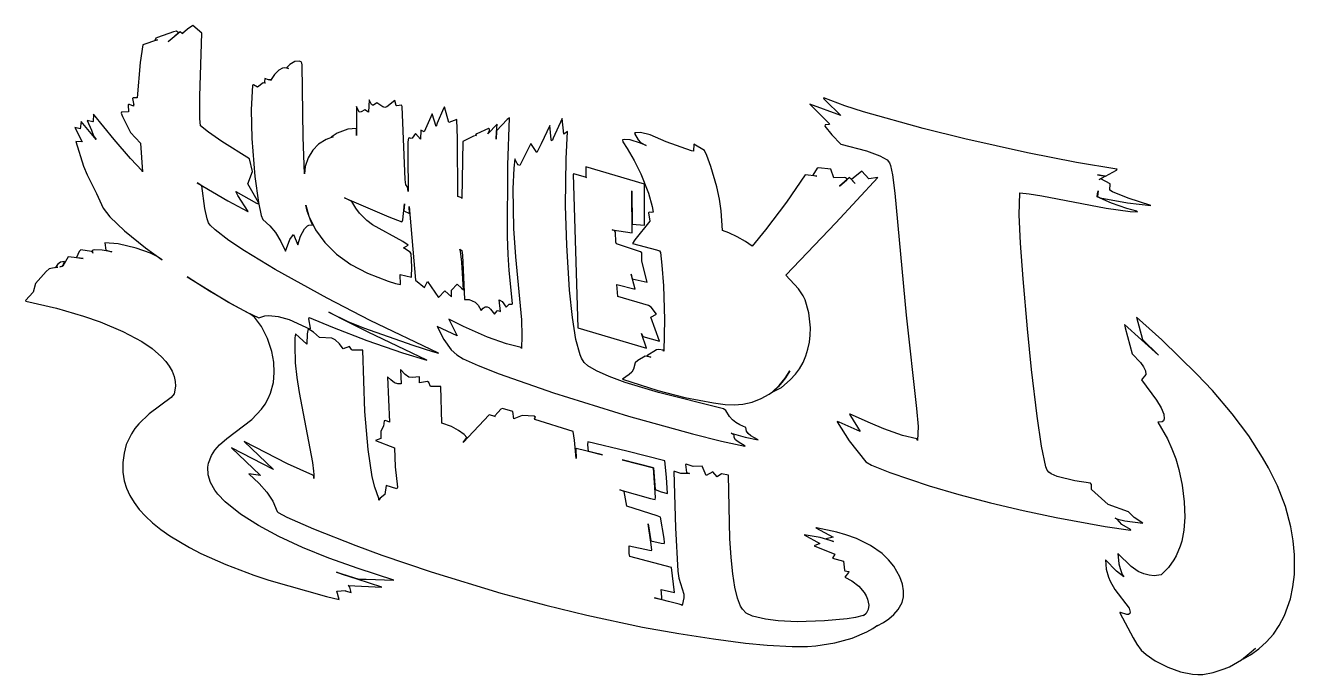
# Model space of a CAD drawing. Header units: millimetres. Extents: x -58 to 58, y -97 to -37.
import ezdxf

# ---------------------------------------------------------------- set-up
doc = ezdxf.new("R2010")
doc.units = ezdxf.units.MM

msp = doc.modelspace()

# ---------------------------------------------------------------- linework, layer by layer
for points in [[(-45.34, -38.62), (-44.43, -37.84), (-44.4, -37.75), (-44.55, -37.64), (-44.83, -37.69), (-46.31, -38.21), (-46.47, -38.3), (-46.57, -38.51), (-46.3, -38.43), (-47.67, -38.9), (-47.9, -40.52), (-48.18, -43.78), (-48.56, -43.79), (-48.62, -43.85), (-48.48, -44.45), (-48.55, -44.45), (-48.52, -44.56), (-48.9, -44.39), (-49, -44.39), (-49.03, -44.42), (-48.98, -45.07), (-49.64, -45.11), (-49.65, -45.18), (-49.53, -45.5), (-48.79, -46.97), (-47.89, -47.97), (-47.71, -50.6), (-47.72, -50.49), (-48.8, -49.36), (-50.32, -47.63), (-52.2, -45.28), (-52.23, -45.97), (-52.27, -46), (-52.79, -45.88), (-52.39, -46.76), (-52.21, -47.28), (-51.98, -47.61), (-53.34, -45.95), (-53.43, -46.64), (-53.92, -46.52), (-53.26, -47.84), (-53.84, -47.81), (-53.13, -50.07), (-52.8, -50.86), (-51.92, -52.59), (-51.33, -53.95), (-50.7, -54.74), (-49.34, -56.03), (-47.43, -57.59), (-45.89, -58.71), (-46.42, -58.36), (-46.97, -58.07), (-48.29, -57.62), (-49.94, -57.23), (-51.17, -57.12), (-51.07, -57.82), (-50.51, -57.97), (-51.4, -57.82), (-52.14, -57.78), (-52.32, -57.84), (-52.28, -58.09), (-52.32, -57.97), (-52.39, -57.93), (-53.39, -57.79), (-53.54, -57.92), (-53.79, -58.47), (-53.15, -58.58), (-54.56, -58.42), (-55.04, -59.29), (-55.31, -59.34), (-55.07, -59.27), (-55, -59.2), (-54.87, -58.84), (-55.25, -58.9), (-55.52, -59.12), (-55.71, -59.39), (-55.49, -59.37), (-56.29, -59.52), (-56.57, -59.76), (-57.57, -60.88), (-57.78, -61.68), (-58.49, -62.45), (-58.44, -62.49), (-55.62, -63.15), (-53.13, -63.87), (-51.6, -64.41), (-49.52, -65.29), (-47.77, -66.22), (-46.8, -66.87), (-45.94, -67.62), (-45.55, -68.05), (-45.23, -68.5), (-44.97, -68.96), (-44.79, -69.43), (-44.69, -69.89), (-44.66, -70.34), (-44.78, -71.03), (-45.06, -71.36), (-47.08, -72.88), (-48.02, -73.79), (-48.4, -74.24), (-48.71, -74.71), (-49.19, -75.71), (-49.4, -76.5), (-49.51, -77.37), (-49.5, -78.24), (-49.37, -79.05), (-49.16, -79.73), (-48.85, -80.4), (-48.46, -81.05), (-47.99, -81.68), (-47.42, -82.3), (-46.77, -82.92), (-46.02, -83.52), (-45.18, -84.11), (-43.36, -85.19), (-42.32, -85.73), (-40.01, -86.75), (-37.43, -87.72), (-36.05, -88.18), (-30.73, -89.7), (-29.57, -89.97), (-29.78, -89.21), (-28.99, -89.16), (-29.02, -89.17), (-28.46, -89.32), (-28.59, -88.84), (-28.64, -88.75), (-28.75, -88.7), (-25.64, -88.84), (-27.92, -88.11), (-29.25, -87.67), (-29.81, -87.47), (-27.77, -88.11), (-27.07, -88.1), (-24.53, -88.2), (-27.82, -87.13), (-30.52, -86.16), (-32.96, -85.18), (-35.12, -84.18), (-37, -83.17), (-38.67, -82.11), (-40.07, -80.99), (-40.76, -80.26), (-41.04, -79.9), (-41.43, -79.19), (-41.64, -78.49), (-41.66, -77.78), (-41.6, -77.43), (-41.34, -76.72), (-41.04, -76.23), (-40.6, -75.73), (-39.92, -75.15), (-37.63, -73.39), (-36.72, -72.45), (-36.38, -71.98), (-36.11, -71.48), (-35.89, -70.96), (-35.63, -69.98), (-35.56, -69.07), (-35.6, -68.11), (-35.78, -67.13), (-36.19, -65.93), (-36.74, -64.84), (-37.36, -63.97), (-37.79, -63.68), (-38.78, -63.16), (-39.64, -62.68), (-40.57, -62.15), (-41.53, -61.57), (-42.53, -60.94), (-43.57, -60.27), (-39.76, -62.61), (-38.07, -63.53), (-36.97, -64.05), (-36.41, -63.86), (-36.04, -63.82), (-35.19, -63.9), (-34.19, -64.2), (-32.24, -65.08), (-32.21, -64.99), (-32.36, -64.12), (-32.34, -64), (-30.19, -64.9), (-27.01, -66.13), (-23.73, -67.25), (-21.48, -67.95), (-26.9, -65.36), (-29.3, -64.17), (-30.53, -63.53), (-28.78, -64.37), (-27.34, -64.95), (-22.77, -66.57), (-20.97, -67.15), (-20.4, -67.3), (-26.7, -64.29), (-30.69, -62.22), (-35.46, -59.58), (-38.28, -57.87), (-39.74, -56.91), (-41.01, -55.95), (-41.46, -55.51), (-41.61, -55.29), (-41.74, -54.91), (-41.94, -53.98), (-42.23, -51.89), (-42.66, -51.62), (-39.83, -53.26), (-38, -54.24), (-37.95, -54.25), (-38.9, -52.78), (-39.09, -52.39), (-37.18, -53.47), (-37.01, -53.53), (-36.99, -53.43), (-36.76, -54.6), (-36.62, -54.97), (-35.95, -55.58), (-35.43, -56.18), (-34.94, -57), (-34.53, -57.89), (-34.11, -56.83), (-33.79, -56.35), (-33.39, -57.32), (-33.13, -56.52), (-32.77, -55.84), (-32.5, -55.58), (-32.36, -55.52), (-32.02, -55.49), (-32.22, -55.04), (-32.38, -54.63), (-32.51, -54.22), (-32.65, -53.65), (-32.36, -54.67), (-31.76, -55.94), (-30.9, -57.11), (-29.81, -58.17), (-28.5, -59.12), (-26.97, -59.94), (-25.05, -60.67), (-24.38, -60.87), (-23.92, -60.96), (-23.96, -60.05), (-22.9, -60.3), (-22.87, -59.33), (-22.93, -58.14), (-23.03, -57.98), (-23.64, -57.6), (-23.2, -57.36), (-23.7, -57), (-26.51, -55.46), (-27.03, -55.07), (-27.7, -54.41), (-28.04, -53.95), (-28.39, -53.34), (-29.08, -53), (-25, -54.73), (-23.79, -55.19), (-23.75, -55.18), (-23.71, -55.02), (-23.55, -53.55), (-23.6, -54.2), (-23.09, -54.44), (-23.12, -53.78), (-22.52, -60.56), (-21.71, -61.24), (-21.43, -60.69), (-20.41, -62.17), (-19.84, -61.55), (-19.22, -62.11), (-19.23, -61.48), (-18.69, -60.94), (-18.3, -61.32), (-18.1, -61.45), (-18.27, -58.91), (-18.38, -57.89), (-18.44, -57.7), (-18.26, -57.84), (-18.2, -58.26), (-18.02, -62.34), (-17.58, -62.36), (-17.04, -62.59), (-16.75, -62.86), (-16.49, -63.35), (-16.29, -63.15), (-16.1, -63.02), (-15.94, -63.02), (-15.77, -63.09), (-15.61, -63.23), (-15.24, -63.69), (-15.02, -63.4), (-14.91, -63.37), (-14.71, -63.45), (-14.83, -62.37), (-14.54, -62.53), (-14.19, -63.05), (-13.9, -62.78), (-13.64, -62.78), (-13.58, -62.71), (-13.9, -59.69), (-14, -58.21), (-14.05, -56.56), (-14.03, -49.98), (-13.88, -45.63), (-14.09, -45.79), (-15.06, -46.81), (-15.1, -47.58), (-15.07, -46.94), (-15.02, -46.21), (-15.88, -47.11), (-15.7, -46.83), (-15.72, -46.67), (-15.81, -46.6), (-16.87, -47.09), (-17.01, -47.2), (-16.91, -47.25), (-17.18, -47.32), (-18.16, -47.79), (-18.25, -53.04), (-18.25, -52.99), (-18.63, -52.88), (-18.66, -47.51), (-18.71, -45.79), (-19.46, -46.05), (-19.86, -44.62), (-19.95, -44.75), (-20.55, -46.1), (-20.63, -46.41), (-20.99, -45.26), (-21.73, -46.92), (-22.03, -46.77), (-22.08, -47.6), (-22.53, -47.06), (-22.83, -47.5), (-22.94, -47.52), (-23.11, -47.45), (-23.18, -47.49), (-23.23, -47.83), (-23.25, -49.07), (-23.2, -52.41), (-23.27, -51.97), (-23.43, -51.78), (-23.49, -51.3), (-23.75, -44.57), (-23.82, -44.45), (-24.24, -44.52), (-24.32, -44.49), (-24.43, -44.02), (-25.18, -44.6), (-25.36, -44.67), (-25.54, -44.6), (-26.09, -44.24), (-26.41, -44.46), (-26.51, -44.47), (-26.6, -44.4), (-26.82, -43.96), (-26.86, -45.1), (-27.21, -44.89), (-27.55, -45.07), (-27.72, -45.1), (-27.96, -44.57), (-27.97, -47.25), (-27.97, -46.59), (-28.76, -46.68), (-29.74, -47.02), (-30.3, -47.39), (-30.12, -47.36), (-30.77, -47.61), (-31.47, -48.04), (-32.01, -48.61), (-32.42, -49.32), (-32.69, -50.11), (-32.78, -50.78), (-32.88, -47.39), (-32.99, -40.75), (-33.01, -40.59), (-33.08, -40.47), (-33.25, -40.4), (-33.67, -40.44), (-34.11, -40.72), (-34.41, -41.01), (-34.25, -41.09), (-34.59, -41.02), (-34.78, -41.06), (-35.14, -41.23), (-35.52, -41.63), (-35.9, -42.19), (-35.9, -42.11), (-36.07, -42.12), (-36.43, -41.99), (-36.45, -42.31), (-36.39, -42.43), (-36.58, -42.41), (-37.09, -42.79), (-37.48, -42.59), (-37.56, -42.61), (-37.68, -44.9), (-37.63, -47.51), (-37.33, -51.03), (-36.99, -53.41), (-37.98, -51.7), (-37.56, -50.55), (-37.82, -49.41), (-40.38, -47.81), (-41.62, -46.95), (-42.36, -46.37), (-42.42, -45.68), (-42.41, -43.64), (-42.24, -37.82), (-43.05, -37.11), (-43.55, -37.47), (-44.01, -37.85), (-44, -37.89), (-44.23, -37.7), (-45.33, -38.63)], [(24.27, -46.61), (18.77, -45.08), (17.03, -44.52), (15.09, -43.79), (15.07, -43.83), (15.21, -43.99), (16.67, -45.42), (13.81, -44.37), (15.59, -46.13), (15.62, -46.19), (15.55, -46.23), (15.21, -46.27), (15.18, -46.39), (15.83, -47.19), (16.68, -48.06), (19.02, -48.67), (20.25, -49.11), (20.94, -49.5), (21.14, -49.76), (21.23, -50), (21.42, -50.87), (21.63, -52.55), (22.7, -63.79), (23.65, -72.38), (23.78, -74.03), (23.73, -75.33), (23.67, -75.18), (22.35, -74.86), (20.63, -74.25), (19.39, -73.75), (17.54, -72.9), (17.47, -72.91), (17.55, -73.07), (18.45, -74.49), (16.52, -73.63), (16.33, -73.57), (16.34, -73.6), (17.44, -75.37), (18.97, -77.29), (19.48, -77.6), (21.17, -78.27), (24.81, -79.5), (27.55, -80.3), (30.46, -81.06), (33.47, -81.78), (36.52, -82.43), (41.03, -83.26), (43.36, -83.58), (43.39, -83.57), (43.36, -83.53), (42.58, -83.06), (42.15, -82.59), (41.96, -82.47), (42.19, -82.58), (42.83, -82.72), (44.49, -82.94), (43.69, -82.42), (43.19, -81.89), (41.32, -81.24), (39.77, -79.84), (39.76, -79.37), (39.69, -79.27), (38.24, -79.05), (36.61, -78.64), (36.06, -78.4), (35.83, -78.25), (35.67, -78.05), (35.55, -77.76), (35.16, -75.84), (34.76, -73.09), (34.25, -68.8), (33.87, -65.05), (33.46, -60.44), (33.23, -57.16), (33.11, -54.56), (33.15, -52.52), (34.01, -52.61), (35.18, -52.8), (41.12, -53.94), (43.33, -54.24), (44.02, -54.28), (43.94, -54.21), (43.02, -53.97), (41.61, -53.47), (40.29, -52.9), (40.33, -52.62), (40.37, -52.35), (40.32, -52.87), (40.56, -53), (43.08, -53.45), (45.25, -53.68), (43.16, -53.01), (41.72, -52.43), (41.45, -52.29), (41.48, -51.71), (40.64, -51.23), (40.49, -51.3), (41.04, -51), (40.31, -50.87), (41.06, -50.99), (42.08, -50.44), (42.15, -50.36), (42.11, -50.34), (38.39, -49.73), (33.86, -48.85), (28.09, -47.57)], [(-11.89, -47.98), (-12.91, -50), (-13.06, -49.95), (-13.17, -49.82), (-13.38, -49.39), (-13.47, -50.25), (-13.55, -52.16), (-13.5, -55.8), (-13.32, -58.43), (-12.78, -64.21), (-12.72, -65.71), (-12.75, -66.86), (-12.81, -66.77), (-14.15, -66.44), (-15.89, -65.81), (-18.11, -64.83), (-19.45, -64.16), (-18.7, -65.7), (-20.53, -64.84), (-19.92, -66.02), (-19.25, -66.97), (-18.74, -67.45), (-18.15, -67.8), (-16.75, -68.43), (-14.83, -69.19), (-9.81, -70.95), (-2.91, -73.1), (2.99, -74.73), (5.66, -75.39), (7.82, -75.86), (7.86, -75.87), (7.19, -75.46), (6.97, -75.26), (6.85, -75.07), (6.84, -74.83), (6.56, -74.66), (7.84, -75.02), (9.05, -75.28), (8.37, -74.89), (8.12, -74.69), (7.97, -74.48), (7.92, -74.13), (7.37, -73.88), (7, -73.67), (6.68, -73.42), (6.41, -73.11), (6.06, -72.57), (5.85, -72.41), (-0.15, -70.9), (-3.21, -69.98), (-4.7, -69.43), (-5.85, -68.92), (-6.65, -68.45), (-6.99, -68.16), (-7.23, -67.76), (-7.37, -67.43), (-7.75, -66.02), (-8.07, -64.02), (-8.34, -61.49), (-8.6, -57.36), (-8.7, -53.74), (-8.66, -49.39), (-8.51, -46.87), (-8.87, -47.12), (-9.03, -45.69), (-9.85, -47.49), (-9.91, -47.69), (-10, -47.73), (-10.04, -47.61), (-10.15, -46.33), (-10.95, -48.01), (-11.1, -48.33), (-11.36, -48.82)], [(15.75, -50.35), (14.6, -50.24), (14.5, -50.27), (14.08, -50.9), (14.44, -50.98), (13.39, -50.86), (11.66, -53.38), (9.72, -55.95), (8.5, -57.44), (7.88, -57.01), (7.12, -56.59), (6.35, -56.22), (5.77, -56.01), (5.64, -54.2), (5.48, -53.1), (5.23, -51.97), (4.69, -50.09), (4.33, -49.1), (4.1, -48.63), (3.12, -48.06), (3.09, -48.68), (2.91, -48.66), (0.58, -47.84), (-0.92, -47.19), (-1.81, -46.97), (-2.22, -46.99), (-2.33, -47.01), (-2.36, -47.06), (-2.01, -47.64), (-1.79, -47.89), (-1.29, -48.18), (-1.8, -47.95), (-2.74, -47.66), (-3.23, -47.61), (-3.47, -47.66), (-3.43, -47.83), (-3.02, -48.44), (-2.38, -49.54), (-1.76, -50.79), (-1.05, -52.57), (-0.72, -53.78), (-0.63, -54.31), (-0.74, -54.35), (-1.01, -54.32), (-1.07, -54.36), (-0.93, -55.15), (-2.33, -56.85), (-2.53, -57.19), (-0.32, -57.79), (-0.06, -57.88), (0.04, -58.01), (0.18, -59.19), (0.31, -61.09), (0.41, -64.19), (0.35, -67.1), (0.3, -67.03), (-0.11, -66.94), (-0.32, -66.99), (-1.2, -67.55), (-0.85, -67.66), (-1.36, -67.58), (-2.04, -67.96), (-2.3, -68.17), (-2.45, -68.77), (-2.6, -69.03), (-2.84, -69.25), (-3.46, -69.68), (-0.2, -70.72), (2.3, -71.36), (4.94, -71.88), (6, -72.02), (6.84, -72.06), (7.64, -71.99), (8.49, -71.79), (9.31, -71.48), (10.05, -71.08), (10.37, -70.85), (10.99, -70.28), (11.54, -69.6), (11.97, -68.92), (11.56, -69.57), (11.24, -70), (10.9, -70.38), (10.4, -70.86), (11.2, -70.44), (11.99, -69.76), (12.49, -69.22), (12.86, -68.72), (13.18, -68.14), (13.43, -67.55), (13.63, -66.93), (13.77, -66.29), (13.85, -65.63), (13.87, -64.96), (13.72, -63.57), (13.37, -62.37), (13.2, -62.02), (12.78, -61.36), (11.6, -60.1), (16.21, -55.28), (20.07, -51.12), (19.26, -51.24), (18.61, -50.52), (17.64, -51.3), (17.98, -51.68), (17.48, -51.13), (16.54, -51.9), (17.21, -51.33), (17.2, -51.19), (17.14, -51.14), (16.96, -51.11), (16.01, -51.16)], [(-6.83, -51.09), (-6.76, -51.12), (-7.93, -50.77), (-8, -50.82), (-7.57, -64.97), (-1.23, -66.82), (-1.69, -65.47), (-1.58, -65.76), (-0.06, -66.19), (-0.86, -63.99), (-0.33, -63.69), (-0.8, -63.07), (-1.06, -62.9), (-3.88, -62.08), (-3.99, -60.98), (-2.3, -61.4), (-2.67, -60.01), (-2.55, -60.45), (-1.18, -60.76), (-1.66, -58.83), (-1.67, -58.05), (-1.8, -57.97), (-4.02, -57.21), (-4.07, -57.06), (-4.11, -56.15), (-4.2, -56), (-4.41, -55.94), (-2.56, -56.21), (-2.59, -52.37), (-2.64, -52.35), (-2.59, -52.37), (-2.56, -55.42), (-1.43, -55.5), (-1.42, -51.72), (-6.83, -50.12)], [(54.29, -94.98), (53.77, -95.43), (54.42, -95.08), (55.19, -94.52), (55.91, -93.87), (56.53, -93.18), (57.07, -92.38), (57.56, -91.45), (58.1, -89.92), (58.34, -88.82), (58.48, -87.67), (58.49, -85.85), (58.37, -84.57), (58.15, -83.28), (57.65, -81.42), (56.9, -79.5), (56.09, -77.86), (55.54, -76.89), (54.26, -74.91), (52.73, -72.87), (50.92, -70.74), (49.48, -69.24), (46.24, -66.05), (43.93, -63.99), (44.46, -66.04), (45.95, -67.49), (42.81, -64.64), (42.86, -64.95), (43.53, -67.35), (44.29, -68.16), (44.57, -68.55), (44.75, -68.91), (44.79, -69.27), (44.39, -69.74), (45.76, -71.62), (46.19, -72.34), (46.43, -72.91), (46.48, -73.35), (46.41, -73.51), (46.27, -73.61), (45.87, -73.64), (46.77, -75.19), (47.18, -76.09), (47.53, -77.03), (47.83, -78.01), (48.13, -79.46), (48.32, -80.97), (48.38, -82.4), (48.29, -83.6), (48.08, -84.6), (47.93, -85.07), (47.57, -85.94), (47.35, -86.33), (46.86, -87.03), (46.2, -87.69), (45.55, -87.78), (45.07, -87.74), (44.59, -87.61), (44.08, -87.39), (43.43, -86.95), (42.21, -85.75), (42.3, -86.69), (42.4, -87.12), (42.61, -87.67), (42.76, -87.89), (42.06, -87.35), (41.05, -86.32), (41.13, -87.18), (41.33, -87.93), (41.48, -88.3), (41.91, -89.05), (43.25, -90.78), (43.34, -91.15), (43.29, -91.27), (43.19, -91.35), (43.02, -91.37), (42.44, -91.18), (42.37, -91.17), (42.37, -91.21), (43.6, -93.51), (43.95, -94.1), (44.36, -94.64), (44.82, -95.05), (45.64, -95.61), (46.79, -96.21), (47.96, -96.63), (49.07, -96.86), (49.58, -96.89), (50.02, -96.87), (50.98, -96.69), (51.99, -96.37), (52.48, -96.16), (53.59, -95.53), (54.3, -94.96), (54.87, -94.44)], [(-18.14, -75.52), (-17.8, -75.05), (-18.04, -74.77), (-18.58, -74.4), (-19.23, -74.04), (-20.12, -73.74), (-20.2, -70.37), (-21.16, -70.37), (-21.31, -70), (-21.42, -69.91), (-22.17, -70.02), (-22.17, -69.47), (-22.85, -69.53), (-23.14, -69.49), (-23.49, -69.27), (-23.93, -68.81), (-23.85, -70.12), (-24.16, -70.12), (-24.46, -70.01), (-24.82, -69.76), (-25.1, -69.46), (-24.92, -73.64), (-25.3, -73.49), (-25.43, -73.52), (-25.48, -74.01), (-25.72, -74.46), (-25.74, -75.15), (-26.21, -75.33), (-24.48, -76.02), (-24.41, -77.77), (-24.19, -79.62), (-24.25, -79.77), (-25.24, -79.49), (-25.37, -80.3), (-25.8, -80.64), (-25.92, -80.84), (-25.9, -80.66), (-26.29, -79.63), (-26.52, -78.69), (-26.91, -76.16), (-27.19, -72.67), (-27.4, -67.03), (-28.36, -67.01), (-28.44, -66.95), (-28.61, -66.68), (-29.2, -66.9), (-29.53, -66.42), (-29.93, -66.06), (-30.26, -65.91), (-31.37, -65.86), (-31.94, -65.36), (-32.42, -65.04), (-32.51, -65.5), (-32.54, -66.46), (-33.58, -65.5), (-33.65, -65.89), (-33.67, -66.59), (-33.63, -68.19), (-33.47, -69.54), (-33.25, -70.9), (-32.03, -77.35), (-31.92, -78.16), (-31.9, -78.47), (-31.89, -78.84), (-31.91, -78.62), (-31.99, -78.52), (-34.33, -77.47), (-38.32, -75.42), (-35.62, -78), (-39.5, -76.01), (-36.86, -78.52), (-36.83, -78.55), (-37.9, -78.41), (-36.95, -79.28), (-36.23, -80.09), (-35.69, -80.93), (-35.29, -81.86), (-35.2, -81.97), (-34.39, -82.4), (-31.93, -83.47), (-28.04, -85.01), (-25.63, -85.89), (-21.1, -87.42), (-14.68, -89.39), (-10.52, -90.51), (-6.75, -91.43), (-1.62, -92.51), (1.74, -93.11), (4.93, -93.61), (7.87, -93.98), (9.87, -94.17), (12.18, -94.29), (13.59, -94.29), (14.37, -94.23), (16.1, -93.95), (17.7, -93.52), (19.06, -92.96), (19.62, -92.65), (20.05, -92.34), (20, -92.41), (20.6, -92.1), (21.08, -91.76), (21.55, -91.35), (21.94, -90.91), (22.31, -90.25), (22.45, -89.73), (22.45, -89.18), (22.34, -88.57), (22.1, -87.88), (21.55, -86.9), (21.06, -86.31), (20.47, -85.75), (19.39, -85.01), (18.11, -84.37), (17.13, -84.01), (16.29, -83.77), (14.41, -83.37), (14.37, -83.39), (15.96, -84.23), (15.3, -84.39), (16, -84.64), (14.75, -84.28), (13.28, -84.02), (14.72, -84.83), (14.2, -85.03), (16.11, -85.79), (15.89, -86.16), (16.91, -86.44), (16.99, -87.26), (17.04, -87.32), (17.41, -87.41), (17.38, -87.5), (17.05, -87.92), (17.68, -88.26), (18.32, -88.76), (18.81, -89.33), (18.99, -89.64), (19.13, -89.95), (19.24, -90.5), (19.19, -90.91), (19, -91.27), (18.77, -91.49), (18.79, -91.46), (18.72, -91.45), (18.03, -91.62), (17.24, -91.74), (15.15, -91.93), (12.63, -92.02), (10.88, -91.94), (9.73, -91.79), (8.53, -91.51), (7.93, -91.24), (7.59, -90.86), (7.43, -90.59), (7.15, -89.84), (6.91, -88.85), (6.71, -87.6), (6.56, -86.1), (6.44, -84.35), (6.31, -78.53), (5.67, -78.4), (5.26, -78.67), (4.88, -78.21), (4.26, -78.55), (3.9, -77.71), (3.06, -77.72), (2.4, -77.52), (2.36, -77.54), (2.44, -78.28), (2.71, -78.36), (1.93, -78.36), (1.37, -78.19), (1.26, -78.2), (1.44, -83.38), (1.64, -87.37), (1.75, -88.01), (2.2, -89.47), (2.2, -89.83), (2.04, -90.54), (1.95, -90.46), (1.78, -90.4), (0.79, -90.16), (-0.51, -89.82), (0.16, -89.97), (0.18, -89.77), (0.11, -89.04), (1.33, -89.33), (1.07, -87.03), (-2.78, -86.02), (-2.85, -85.74), (-2.85, -85.03), (-0.97, -85.44), (-0.8, -85.47), (-0.76, -85.44), (-0.8, -84.9), (-1.1, -83), (-0.84, -84.58), (0.11, -84.79), (0.39, -84.81), (0.42, -84.72), (0.37, -84.35), (0.05, -82.4), (-0.25, -82.27), (-3.06, -81.39), (-3.29, -80.04), (-3.69, -79.88), (-0.89, -80.68), (-0.44, -80.77), (-0.42, -80.59), (-0.6, -77.84), (-3.49, -77.11), (-0.6, -77.84), (-0.46, -79.86), (0.11, -80.06), (0.69, -80.2), (0.6, -78.71), (0.45, -77.21), (-3.05, -76.31), (-6.65, -75.46), (-6.68, -75.72), (-6.63, -76.32), (-5.29, -76.66), (-7.74, -76.07), (-7.77, -76.14), (-7.72, -76.98), (-7.89, -75.3), (-8.01, -74.5), (-11.53, -73.39), (-11.57, -73.34), (-11.46, -73.18), (-11.6, -73.09), (-12.71, -73.03), (-13.47, -73.35), (-13.57, -72.67), (-14.52, -72.38), (-14.66, -72.46), (-14.93, -72.73), (-15.26, -73.1), (-15.2, -73.12), (-15.75, -72.98)]]:
    msp.add_lwpolyline(points, close=True)

doc.saveas('drawing.dxf')
